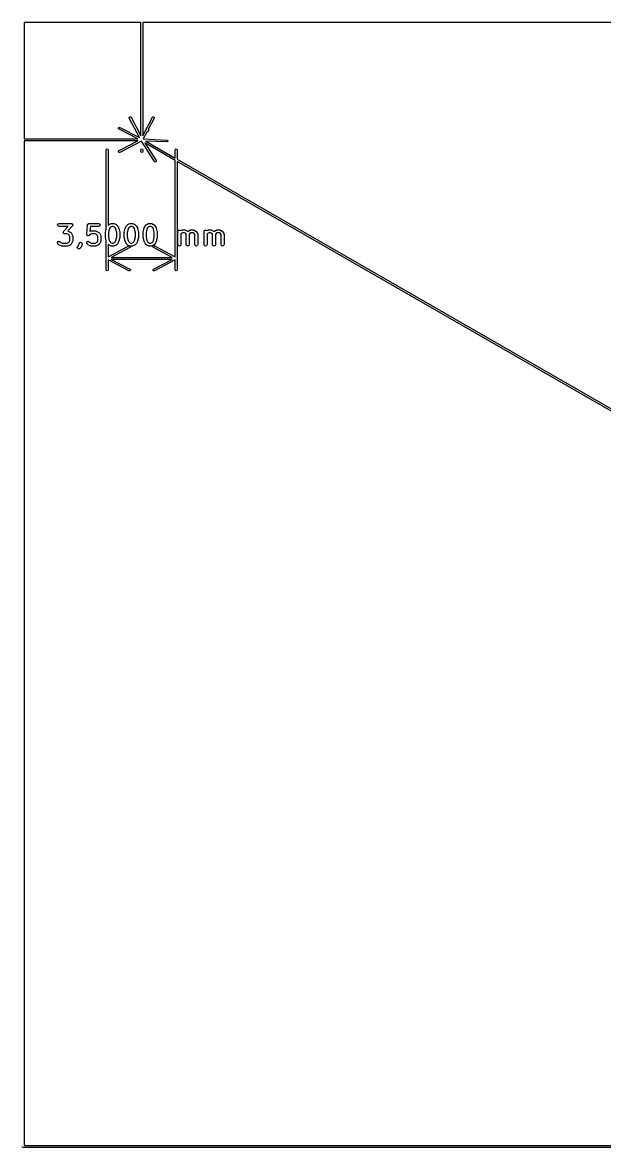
# Model space of a CAD drawing. Extents: x 2.16 to 9.36, y -6.25 to -0.75.
# Drawn here: x 3.345 to 4.506, y -5.081 to -2.837 of the extents above; entities that cross this region are included whole.
import ezdxf

# ---------------------------------------------------------------- set-up
doc = ezdxf.new("R2010")
doc.units = 0
doc.header["$MEASUREMENT"] = 0
doc.layers.add('BLACK', color=7, linetype='CONTINUOUS')

msp = doc.modelspace()

# ---------------------------------------------------------------- linework, layer by layer
at = {"layer": 'BLACK', "linetype": 'CONTINUOUS'}
for p, q in [((3.3484, -2.8366), (3.3484, -3.0689)), ((3.5807, -2.8366), (3.3484, -2.8366)), ((3.5807, -3.0628), (3.5807, -2.8366)), ((5, -2.8366), (3.5846, -2.8366)), ((3.5846, -2.8366), (3.5846, -3.0628)), ((3.5577, -3.0259), (3.5587, -3.0248)), ((3.5578, -3.0274), (3.5577, -3.0259)), ((3.578, -3.0662), (3.5578, -3.0274)), ((3.5587, -3.0248), (3.5602, -3.0246)), ((3.5602, -3.0246), (3.5613, -3.0256)), ((3.5613, -3.0256), (3.5807, -3.0628)), ((3.5846, -3.0628), (3.604, -3.0256)), ((3.6075, -3.0274), (3.5958, -3.0499)), ((3.604, -3.0256), (3.6052, -3.0246)), ((3.6052, -3.0246), (3.6067, -3.0248)), ((3.6067, -3.0248), (3.6076, -3.0259)), ((3.6076, -3.0259), (3.6075, -3.0274)), ((3.5364, -3.0484), (3.5366, -3.0469)), ((3.5374, -3.0495), (3.5364, -3.0484)), ((3.5366, -3.0469), (3.5377, -3.0459)), ((3.5746, -3.0689), (3.5374, -3.0495)), ((3.5377, -3.0459), (3.5392, -3.046)), ((3.5392, -3.046), (3.578, -3.0662)), ((3.5959, -3.0518), (3.5942, -3.0548)), ((3.5958, -3.0499), (3.5961, -3.0503)), ((3.5961, -3.0503), (3.5959, -3.0518)), ((3.3484, -3.0689), (3.5746, -3.0689)), ((3.5596, -3.0728), (3.3484, -3.0728)), ((3.3484, -3.0728), (3.3484, -5.0768)), ((3.5374, -3.0922), (3.5746, -3.0728)), ((3.582, -3.0734), (3.5392, -3.0957)), ((3.563, -3.0728), (3.5596, -3.0728)), ((3.5746, -3.0728), (3.563, -3.0728)), ((3.608, -3.114), (3.582, -3.0734)), ((3.5928, -3.0557), (3.5859, -3.069)), ((3.5859, -3.069), (3.6327, -3.071)), ((3.6326, -3.0749), (3.5906, -3.0732)), ((3.5906, -3.0732), (3.6496, -3.1071)), ((3.593, -3.0557), (3.5928, -3.0557)), ((3.5942, -3.0548), (3.593, -3.0557)), ((3.634, -3.0744), (3.6326, -3.0749)), ((3.6327, -3.071), (3.6341, -3.0716)), ((3.6346, -3.073), (3.634, -3.0744)), ((3.6341, -3.0716), (3.6346, -3.073)), ((3.5118, -3.0906), (3.5124, -3.0892)), ((3.5118, -3.2492), (3.5118, -3.0906)), ((3.5124, -3.0892), (3.5138, -3.0886)), ((3.5138, -3.0886), (3.5152, -3.0892)), ((3.5152, -3.0892), (3.5157, -3.0906)), ((3.5157, -3.0906), (3.5157, -3.2412)), ((3.5364, -3.0934), (3.5374, -3.0922)), ((3.5366, -3.0949), (3.5364, -3.0934)), ((3.5377, -3.0958), (3.5366, -3.0949)), ((3.5392, -3.0957), (3.5377, -3.0958)), ((3.5807, -3.0906), (3.5813, -3.0892)), ((3.5807, -3.094), (3.5807, -3.0906)), ((3.5813, -3.0953), (3.5807, -3.094)), ((3.5813, -3.0892), (3.5827, -3.0886)), ((3.5827, -3.0959), (3.5813, -3.0953)), ((3.5827, -3.0886), (3.5841, -3.0892)), ((3.5841, -3.0953), (3.5827, -3.0959)), ((3.5841, -3.0892), (3.5846, -3.0906)), ((3.5846, -3.094), (3.5841, -3.0953)), ((3.5846, -3.0906), (3.5846, -3.094)), ((3.6496, -3.1116), (3.5887, -3.0766)), ((3.5887, -3.0766), (3.6113, -3.1119)), ((3.6496, -3.0906), (3.6502, -3.0892)), ((3.6496, -3.1071), (3.6496, -3.0906)), ((3.6502, -3.0892), (3.6516, -3.0886)), ((3.6516, -3.0886), (3.653, -3.0892)), ((3.653, -3.0892), (3.6535, -3.0906)), ((3.6535, -3.0906), (3.6535, -3.1093)), ((3.6092, -3.1149), (3.608, -3.114)), ((3.6107, -3.1146), (3.6092, -3.1149)), ((3.6115, -3.1134), (3.6107, -3.1146)), ((3.6113, -3.1119), (3.6115, -3.1134)), ((3.6496, -3.3038), (3.6496, -3.1116)), ((3.6535, -3.1093), (6.6614, -4.8389)), ((6.6614, -4.8434), (3.6535, -3.1139)), ((3.6535, -3.1139), (3.6535, -3.3302)), ((3.4148, -3.2398), (3.4158, -3.2381)), ((3.4151, -3.2418), (3.4148, -3.2398)), ((3.4167, -3.2431), (3.4151, -3.2418)), ((3.4158, -3.2381), (3.4177, -3.2374)), ((3.4177, -3.2433), (3.4167, -3.2431)), ((3.4177, -3.2374), (3.4421, -3.2374)), ((3.4356, -3.2433), (3.4177, -3.2433)), ((3.4264, -3.2541), (3.4267, -3.2534)), ((3.4267, -3.2534), (3.4356, -3.2433)), ((3.4443, -3.2423), (3.4353, -3.2525)), ((3.4353, -3.2525), (3.4356, -3.2526)), ((3.4356, -3.2526), (3.4357, -3.2527)), ((3.4357, -3.2527), (3.4359, -3.2527)), ((3.4359, -3.2527), (3.4396, -3.2546)), ((3.4421, -3.2374), (3.4425, -3.2375)), ((3.4425, -3.2375), (3.4426, -3.2375)), ((3.4426, -3.2375), (3.4427, -3.2375)), ((3.4427, -3.2375), (3.4431, -3.2376)), ((3.4431, -3.2376), (3.4437, -3.2381)), ((3.4437, -3.2381), (3.4444, -3.2385)), ((3.4446, -3.2415), (3.4443, -3.2423)), ((3.4444, -3.2385), (3.4444, -3.2387)), ((3.4444, -3.2387), (3.4446, -3.2389)), ((3.4446, -3.2389), (3.4448, -3.2397)), ((3.445, -3.2409), (3.4446, -3.2415)), ((3.4448, -3.2397), (3.445, -3.2404)), ((3.445, -3.2404), (3.4449, -3.2406)), ((3.4449, -3.2406), (3.445, -3.2409)), ((3.4729, -3.2588), (3.4748, -3.2401)), ((3.4748, -3.2397), (3.475, -3.2391)), ((3.4748, -3.2398), (3.4748, -3.2397)), ((3.4748, -3.2399), (3.4748, -3.2398)), ((3.4748, -3.2401), (3.4748, -3.2399)), ((3.475, -3.2391), (3.4755, -3.2386)), ((3.4755, -3.2386), (3.4758, -3.2381)), ((3.4758, -3.2381), (3.4762, -3.2379)), ((3.4762, -3.2379), (3.4765, -3.2377)), ((3.4765, -3.2377), (3.4771, -3.2376)), ((3.4771, -3.2376), (3.4777, -3.2374)), ((3.4777, -3.2374), (3.4964, -3.2374)), ((3.4804, -3.2433), (3.4794, -3.2531)), ((3.4794, -3.2531), (3.4801, -3.2527)), ((3.4801, -3.2527), (3.4811, -3.2524)), ((3.4964, -3.2433), (3.4804, -3.2433)), ((3.4811, -3.2524), (3.4813, -3.2525)), ((3.4813, -3.2525), (3.4814, -3.2524)), ((3.4814, -3.2524), (3.4908, -3.2524)), ((3.4908, -3.2524), (3.4918, -3.2526)), ((3.4918, -3.2526), (3.492, -3.2527)), ((3.492, -3.2527), (3.4921, -3.2527)), ((3.4921, -3.2527), (3.4959, -3.2546)), ((3.4964, -3.2374), (3.4974, -3.2376)), ((3.4983, -3.2426), (3.4964, -3.2433)), ((3.4974, -3.2376), (3.499, -3.2389)), ((3.4993, -3.2409), (3.4983, -3.2426)), ((3.499, -3.2389), (3.4993, -3.2409)), ((3.5104, -3.2546), (3.5118, -3.2492)), ((3.5157, -3.2412), (3.5168, -3.2401)), ((3.518, -3.2489), (3.5163, -3.2557)), ((3.5168, -3.2401), (3.5176, -3.2396)), ((3.5176, -3.2396), (3.5214, -3.2377)), ((3.5176, -3.2396), (3.5176, -3.2396)), ((3.5195, -3.2458), (3.518, -3.2489)), ((3.5207, -3.2446), (3.5195, -3.2458)), ((3.5234, -3.2433), (3.5207, -3.2446)), ((3.5214, -3.2377), (3.5223, -3.2374)), ((3.5223, -3.2374), (3.5225, -3.2375)), ((3.5225, -3.2375), (3.5227, -3.2374)), ((3.5227, -3.2374), (3.5264, -3.2374)), ((3.5257, -3.2433), (3.5234, -3.2433)), ((3.5284, -3.2446), (3.5257, -3.2433)), ((3.5264, -3.2374), (3.5274, -3.2376)), ((3.5274, -3.2376), (3.5276, -3.2377)), ((3.5276, -3.2377), (3.5278, -3.2377)), ((3.5278, -3.2377), (3.5315, -3.2396)), ((3.5296, -3.2458), (3.5284, -3.2446)), ((3.5311, -3.2489), (3.5296, -3.2458)), ((3.5329, -3.2557), (3.5311, -3.2489)), ((3.5315, -3.2396), (3.5322, -3.2401)), ((3.5322, -3.2401), (3.5323, -3.2401)), ((3.5323, -3.2401), (3.5341, -3.242)), ((3.5341, -3.242), (3.5347, -3.2427)), ((3.5347, -3.2427), (3.5347, -3.2428)), ((3.5347, -3.2428), (3.5366, -3.2465)), ((3.5366, -3.2465), (3.5367, -3.247)), ((3.5367, -3.247), (3.5368, -3.2471)), ((3.5368, -3.2471), (3.5387, -3.2546)), ((3.5479, -3.2546), (3.5498, -3.2471)), ((3.5498, -3.2471), (3.55, -3.2467)), ((3.55, -3.2465), (3.5519, -3.2428)), ((3.55, -3.2467), (3.55, -3.2465)), ((3.5519, -3.2428), (3.5524, -3.2421)), ((3.5524, -3.2421), (3.5525, -3.242)), ((3.5525, -3.242), (3.5543, -3.2401)), ((3.5555, -3.2489), (3.5538, -3.2557)), ((3.5543, -3.2401), (3.5551, -3.2396)), ((3.5551, -3.2396), (3.5589, -3.2377)), ((3.5551, -3.2396), (3.5551, -3.2396)), ((3.557, -3.2458), (3.5555, -3.2489)), ((3.5582, -3.2446), (3.557, -3.2458)), ((3.5609, -3.2433), (3.5582, -3.2446)), ((3.5589, -3.2377), (3.5598, -3.2374)), ((3.5598, -3.2374), (3.56, -3.2375)), ((3.56, -3.2375), (3.5602, -3.2374)), ((3.5602, -3.2374), (3.5639, -3.2374)), ((3.5632, -3.2433), (3.5609, -3.2433)), ((3.5659, -3.2446), (3.5632, -3.2433)), ((3.5639, -3.2374), (3.5649, -3.2376)), ((3.5649, -3.2376), (3.5651, -3.2377)), ((3.5651, -3.2377), (3.5652, -3.2377)), ((3.5652, -3.2377), (3.569, -3.2396)), ((3.5671, -3.2458), (3.5659, -3.2446)), ((3.5686, -3.2489), (3.5671, -3.2458)), ((3.5704, -3.2557), (3.5686, -3.2489)), ((3.569, -3.2396), (3.5697, -3.2401)), ((3.5697, -3.2401), (3.5698, -3.2401)), ((3.5698, -3.2401), (3.5716, -3.242)), ((3.5716, -3.242), (3.5721, -3.2427)), ((3.5721, -3.2427), (3.5722, -3.2428)), ((3.5722, -3.2428), (3.5741, -3.2465)), ((3.5741, -3.2465), (3.5742, -3.247)), ((3.5742, -3.247), (3.5743, -3.2471)), ((3.5743, -3.2471), (3.5762, -3.2546)), ((3.5854, -3.2546), (3.5873, -3.2471)), ((3.5873, -3.2471), (3.5875, -3.2467)), ((3.5875, -3.2465), (3.5894, -3.2428)), ((3.5875, -3.2467), (3.5875, -3.2465)), ((3.5894, -3.2428), (3.5899, -3.2421)), ((3.5899, -3.2421), (3.59, -3.242)), ((3.59, -3.242), (3.5918, -3.2401)), ((3.593, -3.2489), (3.5913, -3.2557)), ((3.5918, -3.2401), (3.5926, -3.2396)), ((3.5926, -3.2396), (3.5964, -3.2377)), ((3.5926, -3.2396), (3.5926, -3.2396)), ((3.5945, -3.2458), (3.593, -3.2489)), ((3.5957, -3.2446), (3.5945, -3.2458)), ((3.5984, -3.2433), (3.5957, -3.2446)), ((3.5964, -3.2377), (3.5973, -3.2374)), ((3.5973, -3.2374), (3.5975, -3.2375)), ((3.5975, -3.2375), (3.5977, -3.2374)), ((3.5977, -3.2374), (3.6014, -3.2374)), ((3.6007, -3.2433), (3.5984, -3.2433)), ((3.6034, -3.2446), (3.6007, -3.2433)), ((3.6014, -3.2374), (3.6024, -3.2376)), ((3.6024, -3.2376), (3.6026, -3.2377)), ((3.6026, -3.2377), (3.6027, -3.2377)), ((3.6027, -3.2377), (3.6065, -3.2396)), ((3.6046, -3.2458), (3.6034, -3.2446)), ((3.6061, -3.2489), (3.6046, -3.2458)), ((3.6078, -3.2557), (3.6061, -3.2489)), ((3.6065, -3.2396), (3.6072, -3.2401)), ((3.6072, -3.2401), (3.6073, -3.2401)), ((3.6073, -3.2401), (3.6091, -3.242)), ((3.6091, -3.242), (3.6096, -3.2427)), ((3.6096, -3.2427), (3.6097, -3.2428)), ((3.6097, -3.2428), (3.6116, -3.2465)), ((3.6116, -3.2465), (3.6117, -3.247)), ((3.6117, -3.247), (3.6118, -3.2471)), ((3.6118, -3.2471), (3.6137, -3.2546)), ((3.6547, -3.2535), (3.6549, -3.2525)), ((3.6547, -3.2797), (3.6547, -3.2535)), ((3.6549, -3.2525), (3.6562, -3.2509)), ((3.6562, -3.2509), (3.6582, -3.2506)), ((3.6582, -3.2506), (3.6599, -3.2516)), ((3.6599, -3.2516), (3.66, -3.2518)), ((3.66, -3.2518), (3.662, -3.2508)), ((3.662, -3.2508), (3.663, -3.2505)), ((3.663, -3.2505), (3.6631, -3.2506)), ((3.6631, -3.2506), (3.6633, -3.2505)), ((3.6633, -3.2505), (3.6689, -3.2505)), ((3.6689, -3.2505), (3.6699, -3.2507)), ((3.6699, -3.2507), (3.6701, -3.2508)), ((3.6701, -3.2508), (3.6702, -3.2508)), ((3.6702, -3.2508), (3.674, -3.2527)), ((3.674, -3.2527), (3.6746, -3.2531)), ((3.6746, -3.2531), (3.6748, -3.253)), ((3.6748, -3.253), (3.6751, -3.2527)), ((3.6751, -3.2527), (3.6788, -3.2508)), ((3.6788, -3.2508), (3.6798, -3.2505)), ((3.6798, -3.2505), (3.68, -3.2506)), ((3.68, -3.2506), (3.6802, -3.2505)), ((3.6802, -3.2505), (3.6858, -3.2505)), ((3.6858, -3.2505), (3.6868, -3.2507)), ((3.6868, -3.2507), (3.6869, -3.2508)), ((3.6869, -3.2508), (3.6871, -3.2508)), ((3.6871, -3.2508), (3.6909, -3.2527)), ((3.6909, -3.2527), (3.6917, -3.2533)), ((3.6917, -3.2533), (3.6919, -3.2537)), ((3.6919, -3.2537), (3.6922, -3.254)), ((3.7072, -3.2535), (3.7074, -3.2525)), ((3.7072, -3.2797), (3.7072, -3.2535)), ((3.7074, -3.2525), (3.7087, -3.2509)), ((3.7087, -3.2509), (3.7107, -3.2506)), ((3.7107, -3.2506), (3.7124, -3.2516)), ((3.7124, -3.2516), (3.7125, -3.2518)), ((3.7125, -3.2518), (3.7145, -3.2508)), ((3.7145, -3.2508), (3.7154, -3.2505)), ((3.7154, -3.2505), (3.7156, -3.2506)), ((3.7156, -3.2506), (3.7158, -3.2505)), ((3.7158, -3.2505), (3.7214, -3.2505)), ((3.7214, -3.2505), (3.7224, -3.2507)), ((3.7224, -3.2507), (3.7226, -3.2508)), ((3.7226, -3.2508), (3.7227, -3.2508)), ((3.7227, -3.2508), (3.7265, -3.2527)), ((3.7265, -3.2527), (3.727, -3.2531)), ((3.727, -3.2531), (3.7273, -3.253)), ((3.7273, -3.253), (3.7276, -3.2527)), ((3.7276, -3.2527), (3.7313, -3.2508)), ((3.7313, -3.2508), (3.7323, -3.2505)), ((3.7323, -3.2505), (3.7325, -3.2506)), ((3.7325, -3.2506), (3.7327, -3.2505)), ((3.7327, -3.2505), (3.7383, -3.2505)), ((3.7383, -3.2505), (3.7393, -3.2507)), ((3.7393, -3.2507), (3.7394, -3.2508)), ((3.7394, -3.2508), (3.7396, -3.2508)), ((3.7396, -3.2508), (3.7434, -3.2527)), ((3.7434, -3.2527), (3.7442, -3.2533)), ((3.7442, -3.2533), (3.7444, -3.2537)), ((3.7444, -3.2537), (3.7447, -3.254)), ((3.4148, -3.2752), (3.416, -3.2735)), ((3.415, -3.2772), (3.4148, -3.2752)), ((3.416, -3.2735), (3.418, -3.273)), ((3.418, -3.273), (3.4198, -3.2739)), ((3.4198, -3.2739), (3.4213, -3.2754)), ((3.4213, -3.2754), (3.424, -3.2768)), ((3.426, -3.2548), (3.4264, -3.2541)), ((3.4261, -3.2551), (3.426, -3.2548)), ((3.426, -3.2553), (3.4261, -3.2551)), ((3.4263, -3.256), (3.426, -3.2553)), ((3.4264, -3.2568), (3.4263, -3.256)), ((3.4266, -3.257), (3.4264, -3.2568)), ((3.4266, -3.2572), (3.4266, -3.257)), ((3.4273, -3.2576), (3.4266, -3.2572)), ((3.4279, -3.2581), (3.4273, -3.2576)), ((3.4283, -3.2582), (3.4279, -3.2581)), ((3.4284, -3.2582), (3.4283, -3.2582)), ((3.4285, -3.2582), (3.4284, -3.2582)), ((3.4289, -3.2583), (3.4285, -3.2582)), ((3.4339, -3.2583), (3.4289, -3.2583)), ((3.4366, -3.2596), (3.4339, -3.2583)), ((3.4339, -3.2768), (3.4366, -3.2754)), ((3.4378, -3.2608), (3.4366, -3.2596)), ((3.4366, -3.2754), (3.4378, -3.2742)), ((3.4391, -3.2635), (3.4378, -3.2608)), ((3.4378, -3.2742), (3.4391, -3.2715)), ((3.4391, -3.2715), (3.4391, -3.2635)), ((3.4396, -3.2546), (3.4403, -3.2551)), ((3.4403, -3.2551), (3.4404, -3.2551)), ((3.4404, -3.2551), (3.4423, -3.257)), ((3.4423, -3.257), (3.4428, -3.2577)), ((3.4428, -3.2577), (3.4428, -3.2578)), ((3.4428, -3.2578), (3.4447, -3.2615)), ((3.4447, -3.2735), (3.4428, -3.2773)), ((3.4447, -3.2615), (3.445, -3.2625)), ((3.4448, -3.2732), (3.4447, -3.2734)), ((3.4447, -3.2734), (3.4447, -3.2735)), ((3.445, -3.2722), (3.4448, -3.2732)), ((3.445, -3.2625), (3.445, -3.2627)), ((3.445, -3.2627), (3.445, -3.2628)), ((3.445, -3.2628), (3.445, -3.2722)), ((3.458, -3.2768), (3.4593, -3.2753)), ((3.4593, -3.2753), (3.4613, -3.2749)), ((3.4613, -3.2749), (3.4631, -3.2759)), ((3.4631, -3.2759), (3.4638, -3.2778)), ((3.4731, -3.2598), (3.4729, -3.2588)), ((3.4729, -3.2588), (3.4729, -3.2588)), ((3.4729, -3.2588), (3.4729, -3.2588)), ((3.473, -3.2752), (3.4741, -3.2735)), ((3.4731, -3.2772), (3.473, -3.2752)), ((3.4734, -3.2608), (3.4731, -3.2598)), ((3.4742, -3.2614), (3.4734, -3.2608)), ((3.4734, -3.2608), (3.4734, -3.2608)), ((3.4734, -3.2608), (3.4734, -3.2608)), ((3.4741, -3.2735), (3.4761, -3.273)), ((3.475, -3.2619), (3.4742, -3.2614)), ((3.4751, -3.2619), (3.475, -3.2619)), ((3.475, -3.2619), (3.475, -3.2619)), ((3.476, -3.2619), (3.4751, -3.2619)), ((3.477, -3.2618), (3.476, -3.2619)), ((3.4761, -3.273), (3.4779, -3.2739)), ((3.4771, -3.2618), (3.477, -3.2618)), ((3.477, -3.2618), (3.477, -3.2618)), ((3.4779, -3.2612), (3.4771, -3.2618)), ((3.4794, -3.2596), (3.4779, -3.2612)), ((3.4779, -3.2739), (3.4794, -3.2754)), ((3.4821, -3.2583), (3.4794, -3.2596)), ((3.4794, -3.2754), (3.4821, -3.2768)), ((3.4901, -3.2583), (3.4821, -3.2583)), ((3.4928, -3.2596), (3.4901, -3.2583)), ((3.4901, -3.2768), (3.4928, -3.2754)), ((3.494, -3.2608), (3.4928, -3.2596)), ((3.4928, -3.2754), (3.494, -3.2742)), ((3.4954, -3.2635), (3.494, -3.2608)), ((3.494, -3.2742), (3.4954, -3.2715)), ((3.4954, -3.2715), (3.4954, -3.2635)), ((3.4959, -3.2546), (3.4966, -3.2551)), ((3.4966, -3.2551), (3.4967, -3.2551)), ((3.4967, -3.2551), (3.4985, -3.257)), ((3.4985, -3.257), (3.499, -3.2577)), ((3.499, -3.2577), (3.4991, -3.2578)), ((3.4991, -3.2578), (3.501, -3.2615)), ((3.501, -3.2735), (3.4991, -3.2773)), ((3.501, -3.2615), (3.5012, -3.2625)), ((3.5011, -3.2732), (3.501, -3.2734)), ((3.501, -3.2734), (3.501, -3.2735)), ((3.5013, -3.2722), (3.5011, -3.2732)), ((3.5012, -3.2625), (3.5012, -3.2627)), ((3.5012, -3.2627), (3.5013, -3.2628)), ((3.5013, -3.2628), (3.5013, -3.2722)), ((3.5105, -3.2548), (3.5104, -3.2546)), ((3.5104, -3.2553), (3.5105, -3.2548)), ((3.5104, -3.2647), (3.5104, -3.2553)), ((3.5104, -3.2648), (3.5104, -3.2647)), ((3.5104, -3.2654), (3.5104, -3.2648)), ((3.5118, -3.2709), (3.5104, -3.2654)), ((3.5118, -3.3302), (3.5118, -3.2709)), ((3.5163, -3.2557), (3.5163, -3.2644)), ((3.5163, -3.2644), (3.518, -3.2712)), ((3.518, -3.2712), (3.5195, -3.2742)), ((3.5195, -3.2742), (3.5207, -3.2754)), ((3.5207, -3.2754), (3.5234, -3.2768)), ((3.5257, -3.2768), (3.5284, -3.2754)), ((3.5284, -3.2754), (3.5296, -3.2742)), ((3.5296, -3.2742), (3.5311, -3.2712)), ((3.5311, -3.2712), (3.5329, -3.2644)), ((3.5329, -3.2644), (3.5329, -3.2557)), ((3.5366, -3.2735), (3.5347, -3.2773)), ((3.5368, -3.2729), (3.5366, -3.2734)), ((3.5366, -3.2734), (3.5366, -3.2735)), ((3.5387, -3.2654), (3.5368, -3.2729)), ((3.5387, -3.2546), (3.5387, -3.2552)), ((3.5387, -3.2552), (3.5388, -3.2553)), ((3.5388, -3.2647), (3.5387, -3.2653)), ((3.5387, -3.2653), (3.5387, -3.2654)), ((3.5388, -3.2553), (3.5388, -3.2647)), ((3.548, -3.2548), (3.5479, -3.2546)), ((3.5479, -3.2553), (3.548, -3.2548)), ((3.5479, -3.2647), (3.5479, -3.2553)), ((3.5479, -3.2648), (3.5479, -3.2647)), ((3.5479, -3.2654), (3.5479, -3.2648)), ((3.5498, -3.2729), (3.5479, -3.2654)), ((3.5499, -3.2731), (3.5498, -3.2729)), ((3.55, -3.2735), (3.5499, -3.2731)), ((3.5519, -3.2773), (3.55, -3.2735)), ((3.5538, -3.2557), (3.5538, -3.2644)), ((3.5538, -3.2644), (3.5555, -3.2712)), ((3.5555, -3.2712), (3.557, -3.2742)), ((3.557, -3.2742), (3.5582, -3.2754)), ((3.5582, -3.2754), (3.5609, -3.2768)), ((3.5632, -3.2768), (3.5659, -3.2754)), ((3.5659, -3.2754), (3.5671, -3.2742)), ((3.5671, -3.2742), (3.5686, -3.2712)), ((3.5686, -3.2712), (3.5704, -3.2644)), ((3.5704, -3.2644), (3.5704, -3.2557)), ((3.5741, -3.2735), (3.5722, -3.2773)), ((3.5743, -3.2729), (3.5741, -3.2734)), ((3.5741, -3.2734), (3.5741, -3.2735)), ((3.5762, -3.2654), (3.5743, -3.2729)), ((3.5762, -3.2546), (3.5762, -3.2552)), ((3.5762, -3.2552), (3.5763, -3.2553)), ((3.5763, -3.2647), (3.5762, -3.2653)), ((3.5762, -3.2653), (3.5762, -3.2654)), ((3.5763, -3.2553), (3.5763, -3.2647)), ((3.5853, -3.2553), (3.5855, -3.2548)), ((3.5853, -3.2647), (3.5853, -3.2553)), ((3.5854, -3.2648), (3.5853, -3.2647)), ((3.5855, -3.2548), (3.5854, -3.2546)), ((3.5854, -3.2654), (3.5854, -3.2648)), ((3.5873, -3.2729), (3.5854, -3.2654)), ((3.5874, -3.2731), (3.5873, -3.2729)), ((3.5875, -3.2735), (3.5874, -3.2731)), ((3.5894, -3.2773), (3.5875, -3.2735)), ((3.5913, -3.2557), (3.5913, -3.2644)), ((3.5913, -3.2644), (3.593, -3.2712)), ((3.593, -3.2712), (3.5945, -3.2742)), ((3.5945, -3.2742), (3.5957, -3.2754)), ((3.5957, -3.2754), (3.5984, -3.2768)), ((3.6007, -3.2768), (3.6034, -3.2754)), ((3.6034, -3.2754), (3.6046, -3.2742)), ((3.6046, -3.2742), (3.6061, -3.2712)), ((3.6061, -3.2712), (3.6078, -3.2644)), ((3.6078, -3.2644), (3.6078, -3.2557)), ((3.6116, -3.2735), (3.6097, -3.2773)), ((3.6118, -3.2729), (3.6116, -3.2734)), ((3.6116, -3.2734), (3.6116, -3.2735)), ((3.6137, -3.2654), (3.6118, -3.2729)), ((3.6138, -3.2647), (3.6136, -3.2653)), ((3.6136, -3.2653), (3.6137, -3.2654)), ((3.6137, -3.2546), (3.6137, -3.2552)), ((3.6137, -3.2552), (3.6138, -3.2553)), ((3.6138, -3.2553), (3.6138, -3.2647)), ((3.6613, -3.2578), (3.6606, -3.2584)), ((3.6606, -3.2584), (3.6606, -3.2797)), ((3.664, -3.2564), (3.6613, -3.2578)), ((3.6682, -3.2564), (3.664, -3.2564)), ((3.6705, -3.2575), (3.6682, -3.2564)), ((3.6716, -3.2598), (3.6705, -3.2575)), ((3.6716, -3.2797), (3.6716, -3.2598)), ((3.6786, -3.2575), (3.6775, -3.2598)), ((3.6775, -3.2598), (3.6775, -3.2797)), ((3.6809, -3.2564), (3.6786, -3.2575)), ((3.6851, -3.2564), (3.6809, -3.2564)), ((3.6873, -3.2575), (3.6851, -3.2564)), ((3.6885, -3.2598), (3.6873, -3.2575)), ((3.6885, -3.2797), (3.6885, -3.2598)), ((3.6922, -3.254), (3.6941, -3.2578)), ((3.6941, -3.2578), (3.6943, -3.2588)), ((3.6943, -3.2588), (3.6943, -3.2589)), ((3.6943, -3.2589), (3.6944, -3.2591)), ((3.6944, -3.2591), (3.6944, -3.2797)), ((3.7138, -3.2578), (3.7131, -3.2584)), ((3.7131, -3.2584), (3.7131, -3.2797)), ((3.7165, -3.2564), (3.7138, -3.2578)), ((3.7207, -3.2564), (3.7165, -3.2564)), ((3.723, -3.2575), (3.7207, -3.2564)), ((3.7241, -3.2598), (3.723, -3.2575)), ((3.7241, -3.2797), (3.7241, -3.2598)), ((3.7311, -3.2575), (3.73, -3.2598)), ((3.73, -3.2598), (3.73, -3.2797)), ((3.7334, -3.2564), (3.7311, -3.2575)), ((3.7376, -3.2564), (3.7334, -3.2564)), ((3.7398, -3.2575), (3.7376, -3.2564)), ((3.741, -3.2598), (3.7398, -3.2575)), ((3.741, -3.2797), (3.741, -3.2598)), ((3.7447, -3.254), (3.7465, -3.2578)), ((3.7465, -3.2578), (3.7468, -3.2588)), ((3.7468, -3.2588), (3.7468, -3.2589)), ((3.7468, -3.2589), (3.7469, -3.2591)), ((3.7469, -3.2591), (3.7469, -3.2797)), ((3.4156, -3.2781), (3.415, -3.2772)), ((3.4175, -3.2799), (3.4156, -3.2781)), ((3.4175, -3.28), (3.4175, -3.2799)), ((3.4183, -3.2805), (3.4175, -3.28)), ((3.422, -3.2824), (3.4183, -3.2805)), ((3.4222, -3.2824), (3.422, -3.2824)), ((3.4223, -3.2825), (3.4222, -3.2824)), ((3.4233, -3.2827), (3.4223, -3.2825)), ((3.4346, -3.2827), (3.4233, -3.2827)), ((3.424, -3.2768), (3.4339, -3.2768)), ((3.4347, -3.2826), (3.4346, -3.2827)), ((3.4349, -3.2827), (3.4347, -3.2826)), ((3.4359, -3.2824), (3.4349, -3.2827)), ((3.4396, -3.2805), (3.4359, -3.2824)), ((3.4397, -3.2804), (3.4396, -3.2805)), ((3.4404, -3.2799), (3.4397, -3.2804)), ((3.4423, -3.2781), (3.4404, -3.2799)), ((3.4428, -3.2773), (3.4423, -3.278)), ((3.4423, -3.278), (3.4423, -3.2781)), ((3.4541, -3.2851), (3.455, -3.2833)), ((3.4546, -3.287), (3.4541, -3.2851)), ((3.4563, -3.2882), (3.4546, -3.287)), ((3.455, -3.2833), (3.4565, -3.2817)), ((3.4583, -3.288), (3.4563, -3.2882)), ((3.4565, -3.2817), (3.4579, -3.279)), ((3.4579, -3.2778), (3.458, -3.2768)), ((3.4579, -3.279), (3.4579, -3.2778)), ((3.4592, -3.2874), (3.4583, -3.288)), ((3.461, -3.2856), (3.4592, -3.2874)), ((3.4611, -3.2855), (3.461, -3.2856)), ((3.4616, -3.2848), (3.4611, -3.2855)), ((3.4635, -3.281), (3.4616, -3.2848)), ((3.4636, -3.2807), (3.4635, -3.2809)), ((3.4635, -3.2809), (3.4635, -3.281)), ((3.4638, -3.2797), (3.4636, -3.2807)), ((3.4638, -3.2778), (3.4638, -3.2797)), ((3.4737, -3.2781), (3.4731, -3.2772)), ((3.4756, -3.2799), (3.4737, -3.2781)), ((3.4757, -3.28), (3.4756, -3.2799)), ((3.4764, -3.2805), (3.4757, -3.28)), ((3.4801, -3.2824), (3.4764, -3.2805)), ((3.4803, -3.2824), (3.4801, -3.2824)), ((3.4804, -3.2825), (3.4803, -3.2824)), ((3.4814, -3.2827), (3.4804, -3.2825)), ((3.4908, -3.2827), (3.4814, -3.2827)), ((3.4821, -3.2768), (3.4901, -3.2768)), ((3.491, -3.2826), (3.4908, -3.2827)), ((3.4912, -3.2827), (3.491, -3.2826)), ((3.4921, -3.2824), (3.4912, -3.2827)), ((3.4959, -3.2805), (3.4921, -3.2824)), ((3.4967, -3.2799), (3.4959, -3.2804)), ((3.4959, -3.2804), (3.4959, -3.2805)), ((3.4985, -3.2781), (3.4967, -3.2799)), ((3.4986, -3.278), (3.4985, -3.2781)), ((3.4991, -3.2773), (3.4986, -3.278)), ((3.5168, -3.2799), (3.5157, -3.2788)), ((3.5157, -3.2788), (3.5157, -3.3038)), ((3.5157, -3.3038), (3.5572, -3.2823)), ((3.5169, -3.28), (3.5168, -3.2799)), ((3.5176, -3.2805), (3.5169, -3.28)), ((3.5214, -3.2824), (3.5176, -3.2805)), ((3.5215, -3.2824), (3.5214, -3.2824)), ((3.5217, -3.2825), (3.5215, -3.2824)), ((3.5227, -3.2827), (3.5217, -3.2825)), ((3.559, -3.2857), (3.5218, -3.3051)), ((3.5264, -3.2827), (3.5227, -3.2827)), ((3.5234, -3.2768), (3.5257, -3.2768)), ((3.5266, -3.2826), (3.5264, -3.2827)), ((3.5268, -3.2827), (3.5266, -3.2826)), ((3.5278, -3.2824), (3.5268, -3.2827)), ((3.5315, -3.2805), (3.5278, -3.2824)), ((3.5323, -3.2799), (3.5315, -3.2804)), ((3.5315, -3.2804), (3.5315, -3.2805)), ((3.5341, -3.2781), (3.5323, -3.2799)), ((3.5342, -3.278), (3.5341, -3.2781)), ((3.5347, -3.2773), (3.5342, -3.278)), ((3.552, -3.2773), (3.5519, -3.2773)), ((3.5525, -3.2781), (3.552, -3.2773)), ((3.5543, -3.2799), (3.5525, -3.2781)), ((3.5544, -3.28), (3.5543, -3.2799)), ((3.5551, -3.2805), (3.5544, -3.28)), ((3.5584, -3.2821), (3.5551, -3.2805)), ((3.5572, -3.2823), (3.5584, -3.2821)), ((3.5592, -3.2825), (3.559, -3.2824)), ((3.559, -3.2824), (3.559, -3.2824)), ((3.559, -3.2824), (3.5599, -3.2831)), ((3.56, -3.2846), (3.559, -3.2857)), ((3.5602, -3.2827), (3.5592, -3.2825)), ((3.5599, -3.2831), (3.56, -3.2846)), ((3.5639, -3.2827), (3.5602, -3.2827)), ((3.5609, -3.2768), (3.5632, -3.2768)), ((3.5641, -3.2826), (3.5639, -3.2827)), ((3.5643, -3.2827), (3.5641, -3.2826)), ((3.5652, -3.2824), (3.5643, -3.2827)), ((3.569, -3.2805), (3.5652, -3.2824)), ((3.5698, -3.2799), (3.569, -3.2804)), ((3.569, -3.2804), (3.569, -3.2805)), ((3.5716, -3.2781), (3.5698, -3.2799)), ((3.5717, -3.278), (3.5716, -3.2781)), ((3.5722, -3.2773), (3.5717, -3.278)), ((3.5895, -3.2773), (3.5894, -3.2773)), ((3.59, -3.2781), (3.5895, -3.2773)), ((3.5918, -3.2799), (3.59, -3.2781)), ((3.5919, -3.28), (3.5918, -3.2799)), ((3.5926, -3.2805), (3.5919, -3.28)), ((3.5964, -3.2824), (3.5926, -3.2805)), ((3.5965, -3.2824), (3.5964, -3.2824)), ((3.5967, -3.2825), (3.5965, -3.2824)), ((3.5977, -3.2827), (3.5967, -3.2825)), ((3.6014, -3.2827), (3.5977, -3.2827)), ((3.5984, -3.2768), (3.6007, -3.2768)), ((3.6016, -3.2826), (3.6014, -3.2827)), ((3.6018, -3.2827), (3.6016, -3.2826)), ((3.6027, -3.2824), (3.6018, -3.2827)), ((3.6065, -3.2805), (3.6027, -3.2824)), ((3.6053, -3.2846), (3.6055, -3.2831)), ((3.6063, -3.2857), (3.6053, -3.2846)), ((3.6055, -3.2831), (3.6066, -3.2821)), ((3.6435, -3.3051), (3.6063, -3.2857)), ((3.6073, -3.2799), (3.6065, -3.2804)), ((3.6065, -3.2804), (3.6065, -3.2805)), ((3.6066, -3.2821), (3.6081, -3.2823)), ((3.6091, -3.2781), (3.6073, -3.2799)), ((3.6081, -3.2823), (3.6496, -3.3038)), ((3.6092, -3.278), (3.6091, -3.2781)), ((3.6097, -3.2773), (3.6092, -3.278)), ((3.6554, -3.2816), (3.6547, -3.2797)), ((3.6572, -3.2826), (3.6554, -3.2816)), ((3.6591, -3.2823), (3.6572, -3.2826)), ((3.6604, -3.2807), (3.6591, -3.2823)), ((3.6606, -3.2797), (3.6604, -3.2807)), ((3.6723, -3.2816), (3.6716, -3.2797)), ((3.674, -3.2826), (3.6723, -3.2816)), ((3.676, -3.2823), (3.674, -3.2826)), ((3.6773, -3.2807), (3.676, -3.2823)), ((3.6775, -3.2797), (3.6773, -3.2807)), ((3.6892, -3.2816), (3.6885, -3.2797)), ((3.6909, -3.2826), (3.6892, -3.2816)), ((3.6929, -3.2823), (3.6909, -3.2826)), ((3.6942, -3.2807), (3.6929, -3.2823)), ((3.6944, -3.2797), (3.6942, -3.2807)), ((3.7079, -3.2816), (3.7072, -3.2797)), ((3.7096, -3.2826), (3.7079, -3.2816)), ((3.7116, -3.2823), (3.7096, -3.2826)), ((3.7129, -3.2807), (3.7116, -3.2823)), ((3.7131, -3.2797), (3.7129, -3.2807)), ((3.7248, -3.2816), (3.7241, -3.2797)), ((3.7265, -3.2826), (3.7248, -3.2816)), ((3.7285, -3.2823), (3.7265, -3.2826)), ((3.7298, -3.2807), (3.7285, -3.2823)), ((3.73, -3.2797), (3.7298, -3.2807)), ((3.7416, -3.2816), (3.741, -3.2797)), ((3.7434, -3.2826), (3.7416, -3.2816)), ((3.7454, -3.2823), (3.7434, -3.2826)), ((3.7467, -3.2807), (3.7454, -3.2823)), ((3.7469, -3.2797), (3.7467, -3.2807)), ((3.5572, -3.3319), (3.5157, -3.3103)), ((3.5157, -3.3103), (3.5157, -3.3302)), ((3.5218, -3.3051), (3.6435, -3.3051)), ((3.6435, -3.3091), (3.5218, -3.3091)), ((3.5218, -3.3091), (3.559, -3.3284)), ((3.6063, -3.3284), (3.6435, -3.3091)), ((3.6496, -3.3103), (3.6081, -3.3319)), ((3.6496, -3.3302), (3.6496, -3.3103)), ((3.5124, -3.3316), (3.5118, -3.3302)), ((3.5138, -3.3321), (3.5124, -3.3316)), ((3.5152, -3.3316), (3.5138, -3.3321)), ((3.5157, -3.3302), (3.5152, -3.3316)), ((3.5587, -3.3321), (3.5572, -3.3319)), ((3.5599, -3.3311), (3.5587, -3.3321)), ((3.559, -3.3284), (3.56, -3.3296)), ((3.56, -3.3296), (3.5599, -3.3311)), ((3.6053, -3.3296), (3.6063, -3.3284)), ((3.6055, -3.3311), (3.6053, -3.3296)), ((3.6066, -3.3321), (3.6055, -3.3311)), ((3.6081, -3.3319), (3.6066, -3.3321)), ((3.6502, -3.3316), (3.6496, -3.3302)), ((3.6516, -3.3321), (3.6502, -3.3316)), ((3.653, -3.3316), (3.6516, -3.3321)), ((3.6535, -3.3302), (3.653, -3.3316)), ((3.3451, -5.0801), (3.3445, -5.0787)), ((3.3465, -5.0807), (3.3451, -5.0801)), ((6.7303, -5.0807), (3.3465, -5.0807)), ((3.3484, -5.0768), (6.7303, -5.0768))]:
    msp.add_line(p, q, dxfattribs=at)

doc.saveas('drawing.dxf')
